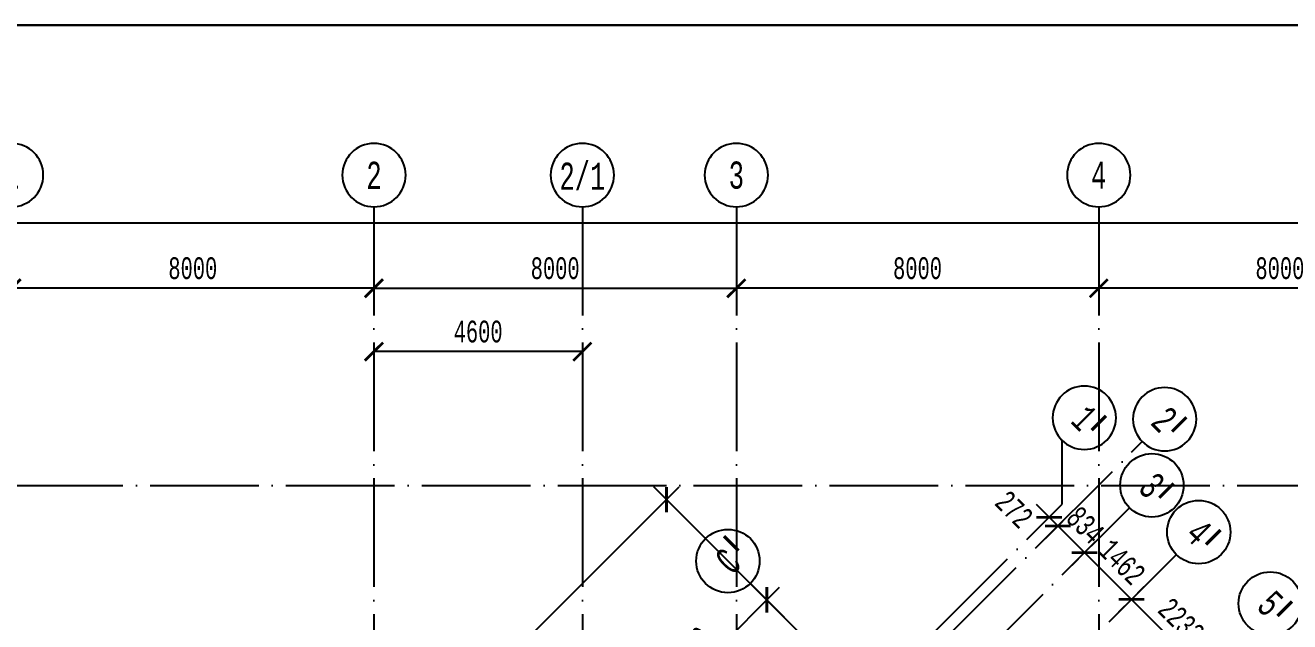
# Model space of a CAD drawing. Extents: x -4497 to 351150, y -50 to 322254.
# Drawn here: x 29071 to 56986, y 309074 to 322254 of the extents above; entities that cross this region are included whole.
import ezdxf
from ezdxf.enums import TextEntityAlignment as Align

# ---------------------------------------------------------------- set-up
doc = ezdxf.new("R2010")
doc.units = 0
doc.header["$LTSCALE"] = 100
doc.header["$PDMODE"] = 3
doc.linetypes.add('ACAD_ISO04W100', pattern=[30, 24, -3, 0, -3])
doc.layers.get('0').update_dxf_attribs({"linetype": 'CONTINUOUS'})
doc.layers.get('Defpoints').update_dxf_attribs({"linetype": 'CONTINUOUS'})
doc.layers.add('axis', color=40, linetype='CONTINUOUS')
doc.layers.add('wall2', color=3, linetype='CONTINUOUS')
doc.styles.add('MONOTXT1', font='monotxt1', dxfattribs={"width": 0.65, "height": 300})
doc.styles.add('ST_2', font='monotxt.shx', dxfattribs={"width": 0.65, "height": 480})
doc.dimstyles.new('STY_DIM1', dxfattribs={"dimscale": 200, "dimtxt": 2.25, "dimasz": 2, "dimexe": 2, "dimexo": 2, "dimgap": 1, "dimtad": 1, "dimdec": 0, "dimzin": 0, "dimdsep": 46, "dimtxsty": 'ST_2', "dimblk1": 'ARCHTICK', "dimblk2": 'ARCHTICK', "dimsah": 1, "dimcen": 3, "dimclrd": 174, "dimclre": 174, "dimclrt": 174, "dimadec": 0, "dimazin": 0, "dimtfac": 1, "dimtdec": 0, "dimtix": 1, "dimtmove": 2, "dimatfit": 3, "dimldrblk": 'ARCHTICK', "dimfxl": 1, "dimtolj": 1, "dimtzin": 0, "dimarcsym": 0})

# ---------------------------------------------------------------- blocks, each defined once
blk = doc.blocks.new('psw')
at = {"color": 7, "linetype": 'Continuous'}
blk.add_circle((0, -350), 350, dxfattribs=at)
at = {"color": 7, "linetype": 'Continuous', "style": 'MONOTXT1', "width": 0.65}
blk.add_attdef('99', text='', height=300, dxfattribs=at).set_placement((0, -350), align=Align.MIDDLE)
blk = doc.blocks.new('_ARCHTICK')
at = {"color": 0, "linetype": 'ByBlock', "const_width": 0.15}
blk.add_lwpolyline([(-0.5, -0.5), (0.5, 0.5)], dxfattribs=at)
blk = doc.blocks.new('*D62')
at = {"layer": 'axis', "color": 174, "lineweight": -2}
blk.add_line((52769, 316443), (44769, 316443), dxfattribs=at)
at = {"layer": 'Defpoints', "color": 0}
for p in [(44769, 316443), (44769, 316443), (52769, 316443)]:
    blk.add_point(p, dxfattribs=at)
at = {"layer": 'axis', "color": 174, "lineweight": -2, "xscale": 400, "yscale": 400, "zscale": 400, "rotation": 180}
blk.add_blockref('_ARCHTICK', (44769, 316443), dxfattribs=at)
at = {"layer": 'axis', "color": 174, "lineweight": -2, "xscale": 400, "yscale": 400, "zscale": 400}
blk.add_blockref('_ARCHTICK', (52769, 316443), dxfattribs=at)
at = {"layer": 'axis', "color": 174, "insert": (48769, 316883), "char_height": 480, "attachment_point": 5, "style": 'ST_2'}
blk.add_mtext('\\A1;8000', dxfattribs=at)
blk = doc.blocks.new('*D63')
at = {"layer": 'axis', "color": 174, "lineweight": -2}
blk.add_line((60769, 316443), (52769, 316443), dxfattribs=at)
at = {"layer": 'Defpoints', "color": 0}
for p in [(52769, 316443), (52769, 316443), (60769, 316443)]:
    blk.add_point(p, dxfattribs=at)
at = {"layer": 'axis', "color": 174, "lineweight": -2, "xscale": 400, "yscale": 400, "zscale": 400, "rotation": 180}
blk.add_blockref('_ARCHTICK', (52769, 316443), dxfattribs=at)
at = {"layer": 'axis', "color": 174, "lineweight": -2, "xscale": 400, "yscale": 400, "zscale": 400}
blk.add_blockref('_ARCHTICK', (60769, 316443), dxfattribs=at)
at = {"layer": 'axis', "color": 174, "insert": (56769, 316883), "char_height": 480, "attachment_point": 5, "style": 'ST_2'}
blk.add_mtext('\\A1;8000', dxfattribs=at)
blk = doc.blocks.new('*D64')
at = {"layer": 'axis', "color": 174, "lineweight": -2}
blk.add_line((36769, 316443), (28769, 316443), dxfattribs=at)
at = {"layer": 'Defpoints', "color": 0}
for p in [(28769, 316443), (28769, 316443), (36769, 316443)]:
    blk.add_point(p, dxfattribs=at)
at = {"layer": 'axis', "color": 174, "lineweight": -2, "xscale": 400, "yscale": 400, "zscale": 400, "rotation": 180}
blk.add_blockref('_ARCHTICK', (28769, 316443), dxfattribs=at)
at = {"layer": 'axis', "color": 174, "lineweight": -2, "xscale": 400, "yscale": 400, "zscale": 400}
blk.add_blockref('_ARCHTICK', (36769, 316443), dxfattribs=at)
at = {"layer": 'axis', "color": 174, "insert": (32769, 316883), "char_height": 480, "attachment_point": 5, "style": 'ST_2'}
blk.add_mtext('\\A1;8000', dxfattribs=at)
blk = doc.blocks.new('*D78')
at = {"layer": 'axis', "color": 174, "lineweight": -2}
for p, q in [((44769, 316843), (44769, 316843)), ((36769, 316443), (44769, 316443)), ((36769, 316043), (36769, 316043))]:
    blk.add_line(p, q, dxfattribs=at)
at = {"layer": 'Defpoints', "color": 0}
for p in [(36769, 316443), (44769, 316443), (44769, 316443)]:
    blk.add_point(p, dxfattribs=at)
at = {"layer": 'axis', "color": 174, "lineweight": -2, "xscale": 400, "yscale": 400, "zscale": 400, "rotation": 180}
blk.add_blockref('_ARCHTICK', (36769, 316443), dxfattribs=at)
at = {"layer": 'axis', "color": 174, "lineweight": -2, "xscale": 400, "yscale": 400, "zscale": 400}
blk.add_blockref('_ARCHTICK', (44769, 316443), dxfattribs=at)
at = {"layer": 'axis', "color": 174, "insert": (40769, 316883), "char_height": 480, "attachment_point": 5, "style": 'ST_2'}
blk.add_mtext('\\A1;8000', dxfattribs=at)
blk = doc.blocks.new('*D79')
at = {"layer": 'axis', "color": 174, "lineweight": -2}
blk.add_line((41369, 315043), (36769, 315043), dxfattribs=at)
at = {"layer": 'Defpoints', "color": 0}
for p in [(36769, 315043), (36769, 315043), (41369, 315043)]:
    blk.add_point(p, dxfattribs=at)
at = {"layer": 'axis', "color": 174, "lineweight": -2, "xscale": 400, "yscale": 400, "zscale": 400, "rotation": 180}
blk.add_blockref('_ARCHTICK', (36769, 315043), dxfattribs=at)
at = {"layer": 'axis', "color": 174, "lineweight": -2, "xscale": 400, "yscale": 400, "zscale": 400}
blk.add_blockref('_ARCHTICK', (41369, 315043), dxfattribs=at)
at = {"layer": 'axis', "color": 174, "insert": (39069, 315483), "char_height": 480, "attachment_point": 5, "style": 'ST_2'}
blk.add_mtext('\\A1;4600', dxfattribs=at)
blk = doc.blocks.new('*D83')
at = {"layer": 'axis', "color": 174, "lineweight": -2}
blk.add_line((3024, 317888), (270769, 317888), dxfattribs=at)
at = {"layer": 'Defpoints', "color": 0}
for p in [(3024, 317888), (270769, 317888), (270769, 317888)]:
    blk.add_point(p, dxfattribs=at)
at = {"layer": 'axis', "color": 174, "lineweight": -2, "xscale": 400, "yscale": 400, "zscale": 400, "rotation": 180}
blk.add_blockref('_ARCHTICK', (3024, 317888), dxfattribs=at)
at = {"layer": 'axis', "color": 174, "lineweight": -2, "xscale": 400, "yscale": 400, "zscale": 400}
blk.add_blockref('_ARCHTICK', (270769, 317888), dxfattribs=at)
at = {"layer": 'axis', "color": 174, "insert": (136897, 318328), "char_height": 480, "attachment_point": 5, "style": 'ST_2'}
blk.add_mtext('\\A1;267745', dxfattribs=at)
blk = doc.blocks.new('psw1')
at = {"color": 7, "linetype": 'Continuous'}
blk.add_circle((-347, 1), 350, dxfattribs=at)
at = {"color": 7, "linetype": 'Continuous', "style": 'MONOTXT1', "width": 0.65}
blk.add_attdef('99', text='', height=300, dxfattribs=at).set_placement((-347, 1), align=Align.MIDDLE)
blk = doc.blocks.new('*D210')
at = {"layer": 'axis', "color": 174, "lineweight": -2}
for p, q in [((45131, 309868), (45725, 309274)), ((42331, 306445), (45725, 309840)), ((42302, 307039), (42896, 306445))]:
    blk.add_line(p, q, dxfattribs=at)
at = {"layer": 'Defpoints', "color": 0}
for p in [(45131, 309868), (45442, 309557), (42302, 307039)]:
    blk.add_point(p, dxfattribs=at)
at = {"layer": 'axis', "color": 174, "lineweight": -2, "xscale": 400, "yscale": 400, "zscale": 400}
for p, rotation in [((45442, 309557), 45.00000000039175), ((42614, 306728), 225.0000000003917)]:
    blk.add_blockref('_ARCHTICK', p, dxfattribs=dict(at, rotation=rotation))
at = {"layer": 'axis', "color": 174, "insert": (43717, 308454), "char_height": 480, "attachment_point": 5, "rotation": 45, "style": 'ST_2'}
blk.add_mtext('\\A1;4000', dxfattribs=at)
blk = doc.blocks.new('*D211')
at = {"layer": 'axis', "color": 174, "lineweight": -2}
for p, q in [((51675, 311384), (51393, 311667)), ((51774, 311483), (51393, 311102)), ((51966, 311290), (51585, 310909)), ((51675, 311384), (51868, 311192)), ((51868, 311192), (52151, 310909))]:
    blk.add_line(p, q, dxfattribs=at)
at = {"layer": 'Defpoints', "color": 0}
for p in [(51774, 311483), (51966, 311290), (51868, 311192)]:
    blk.add_point(p, dxfattribs=at)
at = {"layer": 'axis', "color": 174, "lineweight": -2, "xscale": 400, "yscale": 400, "zscale": 400}
for p, rotation in [((51675, 311384), 315.0000000001646), ((51868, 311192), 135.0000000001646)]:
    blk.add_blockref('_ARCHTICK', p, dxfattribs=dict(at, rotation=rotation))
at = {"layer": 'axis', "color": 174, "insert": (50902, 311556), "char_height": 480, "attachment_point": 5, "rotation": 315, "style": 'ST_2'}
blk.add_mtext('\\A1;272', dxfattribs=at)
blk = doc.blocks.new('*D212')
at = {"layer": 'axis', "color": 174, "lineweight": -2}
for p, q in [((51868, 311192), (51585, 311475)), ((51966, 311290), (51585, 310909)), ((51868, 311192), (52458, 310602)), ((52458, 310602), (52175, 310319)), ((52458, 310602), (52741, 310319))]:
    blk.add_line(p, q, dxfattribs=at)
at = {"layer": 'Defpoints', "color": 0}
for p in [(51966, 311290), (52458, 310602), (52458, 310602)]:
    blk.add_point(p, dxfattribs=at)
at = {"layer": 'axis', "color": 174, "lineweight": -2, "xscale": 400, "yscale": 400, "zscale": 400}
for p, rotation in [((51868, 311192), 314.9999999996082), ((52458, 310602), 134.9999999996083)]:
    blk.add_blockref('_ARCHTICK', p, dxfattribs=dict(at, rotation=rotation))
at = {"layer": 'axis', "color": 174, "insert": (52474, 311208), "char_height": 480, "attachment_point": 5, "rotation": 315, "style": 'ST_2'}
blk.add_mtext('\\A1;834', dxfattribs=at)
blk = doc.blocks.new('*D213')
at = {"layer": 'axis', "color": 174, "lineweight": -2}
for p, q in [((52458, 310602), (52175, 310885)), ((52458, 310602), (52741, 310885)), ((52458, 310602), (53491, 309569)), ((53491, 309569), (53208, 309286)), ((53491, 309569), (53774, 309286))]:
    blk.add_line(p, q, dxfattribs=at)
at = {"layer": 'Defpoints', "color": 0}
for p in [(52458, 310602), (53491, 309569), (53491, 309569)]:
    blk.add_point(p, dxfattribs=at)
at = {"layer": 'axis', "color": 174, "lineweight": -2, "xscale": 400, "yscale": 400, "zscale": 400}
for p, rotation in [((52458, 310602), 314.9999999996082), ((53491, 309569), 134.9999999996083)]:
    blk.add_blockref('_ARCHTICK', p, dxfattribs=dict(at, rotation=rotation))
at = {"layer": 'axis', "color": 174, "insert": (53286, 310396), "char_height": 480, "attachment_point": 5, "rotation": 315, "style": 'ST_2'}
blk.add_mtext('\\A1;1462', dxfattribs=at)
blk = doc.blocks.new('*D214')
at = {"layer": 'axis', "color": 174, "lineweight": -2}
for p, q in [((53208, 309851), (55353, 307707)), ((53491, 309569), (53774, 309851)), ((55070, 307990), (54787, 307707))]:
    blk.add_line(p, q, dxfattribs=at)
at = {"layer": 'Defpoints', "color": 0}
for p in [(53491, 309569), (55070, 307990), (55070, 307990)]:
    blk.add_point(p, dxfattribs=at)
at = {"layer": 'axis', "color": 174, "lineweight": -2, "xscale": 400, "yscale": 400, "zscale": 400}
for p, rotation in [((53491, 309569), 134.9999999996083), ((55070, 307990), 314.9999999996082)]:
    blk.add_blockref('_ARCHTICK', p, dxfattribs=dict(at, rotation=rotation))
at = {"layer": 'axis', "color": 174, "insert": (54592, 309090), "char_height": 480, "attachment_point": 5, "rotation": 315, "style": 'ST_2'}
blk.add_mtext('\\A1;2232', dxfattribs=at)
blk = doc.blocks.new('*D288')
at = {"layer": 'Defpoints', "color": 0}
for p in [(43227, 311772), (64615, 290383), (56130, 281898)]:
    blk.add_point(p, dxfattribs=at)
at = {"layer": 'wall2', "color": 174, "lineweight": -2}
for p, q in [((34458, 303004), (43509, 312055)), ((64615, 290383), (42944, 312055)), ((56130, 281898), (34458, 303570))]:
    blk.add_line(p, q, dxfattribs=at)
at = {"layer": 'wall2', "color": 174, "lineweight": -2, "xscale": 400, "yscale": 400, "zscale": 400}
for p, rotation in [((43227, 311772), 44.99999999999971), ((34741, 303287), 224.9999999999997)]:
    blk.add_blockref('_ARCHTICK', p, dxfattribs=dict(at, rotation=rotation))
at = {"layer": 'wall2', "color": 174, "insert": (38673, 307841), "char_height": 480, "attachment_point": 5, "rotation": 45, "style": 'ST_2'}
blk.add_mtext('\\A1;12000', dxfattribs=at)

msp = doc.modelspace()

# ---------------------------------------------------------------- linework, layer by layer
at = {"layer": 'axis', "linetype": 'ACAD_ISO04W100'}
for p, q in [((36769.3, 318243.4), (36769.3, 84615.2)), ((41369.3, 318243.4), (41369.3, 84615.2)), ((44769.3, 318243.4), (44769.3, 84615.2)), ((52769.3, 318243.4), (52769.3, 84615.2)), ((23795.8, 283119.6), (53730.5, 313054.3)), ((-1176.8, 312087.2), (272433.1, 312087.2)), ((11657.5, 269802), (53449.1, 311593.6)), ((19360.6, 279069.5), (51956.7, 311665.5)), ((33904.4, 289981.5), (54482.8, 310560)), ((45077.9, 309920.7), (64615.4, 290383.2))]:
    msp.add_line(p, q, dxfattribs=at)
at = {"layer": 'axis'}
msp.add_line((51956.7, 313086.1), (51956.7, 311665.5), dxfattribs=at)
at = {"layer": 'axis', "const_width": 70, "flags": 128}
for points in [[(52930.3, 313625), (52612.1, 313306.8)], [(54704.1, 313593.2), (54385.9, 313275)], [(54422.8, 312132.5), (54104.6, 311814.3)], [(44497, 310962.8), (44815.3, 310644.6)], [(55456.4, 311098.9), (55138.2, 310780.6)], [(57034.8, 309520.5), (56716.6, 309202.3)]]:
    msp.add_lwpolyline(points, dxfattribs=at)
at = {"layer": 'Defpoints', "color": 7}
for p, q in [((323680, 322253.7), (-4300, 322253.7)), ((-4300, 322253.7), (323680, 322253.7))]:
    msp.add_line(p, q, dxfattribs=at)

# ---------------------------------------------------------------- block references
at = {"layer": 'axis', "linetype": 'ACAD_ISO04W100'}
ref = msp.add_blockref('psw', (28769.3, 318243.4), dxfattribs=dict(at, xscale=-2, yscale=2, zscale=2, rotation=180))
ref.add_attrib('99', '1', dxfattribs={"layer": '0', "color": 7, "linetype": 'Continuous', "height": 600, "style": 'MONOTXT1', "width": 0.65}).set_placement((28769.3, 318943.4), align=Align.MIDDLE)
ref = msp.add_blockref('psw', (36769.3, 318243.4), dxfattribs=dict(at, xscale=-2, yscale=2, zscale=2, rotation=180))
ref.add_attrib('99', '2', dxfattribs={"layer": '0', "color": 7, "linetype": 'Continuous', "height": 600, "style": 'MONOTXT1', "width": 0.65}).set_placement((36769.3, 318943.4), align=Align.MIDDLE)
ref = msp.add_blockref('psw', (41369.3, 318243.4), dxfattribs=dict(at, xscale=-2, yscale=2, zscale=2, rotation=180))
ref.add_attrib('99', '2/1', dxfattribs={"layer": '0', "color": 7, "linetype": 'Continuous', "height": 600, "style": 'MONOTXT1', "width": 0.65}).set_placement((41369.3, 318943.4), align=Align.MIDDLE)
ref = msp.add_blockref('psw', (44769.3, 318243.4), dxfattribs=dict(at, xscale=-2, yscale=2, zscale=2, rotation=180))
ref.add_attrib('99', '3', dxfattribs={"layer": '0', "color": 7, "linetype": 'Continuous', "height": 600, "style": 'MONOTXT1', "width": 0.65}).set_placement((44769.3, 318943.4), align=Align.MIDDLE)
ref = msp.add_blockref('psw', (52769.3, 318243.4), dxfattribs=dict(at, xscale=-2, yscale=2, zscale=2, rotation=180))
ref.add_attrib('99', '4', dxfattribs={"layer": '0', "color": 7, "linetype": 'Continuous', "height": 600, "style": 'MONOTXT1', "width": 0.65}).set_placement((52769.3, 318943.4), align=Align.MIDDLE)
ref = msp.add_blockref('psw1', (51959.1, 314070.2), dxfattribs=dict(at, xscale=-2.000000000015772, yscale=2, zscale=2, rotation=315))
ref.add_attrib('99', '1', dxfattribs={"layer": '0', "color": 7, "linetype": 'Continuous', "height": 600, "rotation": 315, "style": 'MONOTXT1', "width": 0.65}).set_placement((52451.6, 313581.1), align=Align.MIDDLE)
ref = msp.add_blockref('psw1', (53732.9, 314038.3), dxfattribs=dict(at, xscale=-2.000000000015772, yscale=2, zscale=2, rotation=315))
ref.add_attrib('99', '2', dxfattribs={"layer": '0', "color": 7, "linetype": 'Continuous', "height": 600, "rotation": 315, "style": 'MONOTXT1', "width": 0.65}).set_placement((54225.4, 313549.3), align=Align.MIDDLE)
at = {"layer": 'axis', "linetype": 'ACAD_ISO04W100', "xscale": 2.000000000015772, "yscale": 2, "zscale": 2}
for p, rotation, values in [((54433.2, 311596.1), 315, {'99': '3'}), ((55466.8, 310562.4), 315, {'99': '4'}), ((45075.4, 310904.7), 45, {'99': 'С'}), ((57045.2, 308984.1), 315, {'99': '5'})]:
    msp.add_blockref('psw1', p, dxfattribs=dict(at, rotation=rotation)).add_auto_attribs(values)

# ---------------------------------------------------------------- dimensions: what is measured, and where the dimension line sits
at = {"layer": 'axis'}
dim = msp.add_aligned_dim(p1=(3024.3, 317888.4), p2=(270769.3, 317888.4), distance=0, dimstyle='STY_DIM1', override={"dimscale": 200, "dimtxt": 450}, dxfattribs=at)
dim.commit()
dim.dimension.update_dxf_attribs({"geometry": '*D83', "text_midpoint": (136896.8, 318328.4)})
for base, p1, p2, override, picture, middle in [((28769.3, 316443), (36769.3, 316443), (28769.3, 316443), {"dimscale": 200, "dimtxt": 450}, '*D64', (32769.3, 316883)), ((44769.3, 316443), (36769.3, 316443), (44769.3, 316443), {"dimscale": 200, "dimtxt": 450, "dimfxl": 0.18}, '*D78', (40769.3, 316883)), ((44769.3, 316443), (52769.3, 316443), (44769.3, 316443), {"dimscale": 200, "dimtxt": 450}, '*D62', (48769.3, 316883)), ((52769.3, 316443), (60769.3, 316443), (52769.3, 316443), {"dimscale": 200, "dimtxt": 450}, '*D63', (56769.3, 316883)), ((36769.3, 315043), (41369.3, 315043), (36769.3, 315043), {"dimscale": 200, "dimtxt": 450}, '*D79', (39069.3, 315483))]:
    dim = msp.add_linear_dim(base=base, p1=p1, p2=p2, dimstyle='STY_DIM1', override=override, dxfattribs=at)
    dim.commit()
    dim.dimension.update_dxf_attribs({"geometry": picture, "text_midpoint": middle})
dim = msp.add_linear_dim(base=(51868, 311191.8), p1=(51773.9, 311482.8), p2=(51966.4, 311290.3), angle=315, dimstyle='STY_DIM1', override={"dimscale": 200, "dimtxt": 450, "dimexo": 0, "dimdle": 2, "dimadec": 2, "dimfxl": 0.18}, dxfattribs=at)
dim.commit()
dim.dimension.update_dxf_attribs({"geometry": '*D211', "text_midpoint": (50902.1, 311556.3), "dimtype": 161})
for base, p1, p2, angle, picture, middle in [((52457.7, 310602.2), (51966.4, 311290.3), (52457.7, 310602.2), 135, '*D212', (52474, 311208.1)), ((53491.3, 309568.5), (52457.7, 310602.2), (53491.3, 309568.5), 135, '*D213', (53285.6, 310396.5)), ((45441.9, 309556.7), (42302.4, 307039.4), (45130.8, 309867.8), 225, '*D210', (43716.6, 308453.6)), ((55069.7, 307990.2), (53491.3, 309568.5), (55069.7, 307990.2), 135, '*D214', (54591.6, 309090.5))]:
    dim = msp.add_linear_dim(base=base, p1=p1, p2=p2, angle=angle, dimstyle='STY_DIM1', override={"dimscale": 200, "dimtxt": 450, "dimexo": 0, "dimdle": 2, "dimadec": 2, "dimfxl": 0.18}, dxfattribs=at)
    dim.commit()
    dim.dimension.update_dxf_attribs({"geometry": picture, "text_midpoint": middle})
at = {"layer": 'wall2'}
dim = msp.add_aligned_dim(p1=(56130.1, 281897.9), p2=(64615.4, 290383.2), distance=30248.4, dimstyle='STY_DIM1', override={"dimscale": 200, "dimtxt": 450, "dimexo": 0, "dimdle": 2, "dimadec": 4}, dxfattribs=at)
dim.commit()
dim.dimension.update_dxf_attribs({"geometry": '*D288', "text_midpoint": (38672.8, 307840.5)})

doc.saveas('drawing.dxf')
